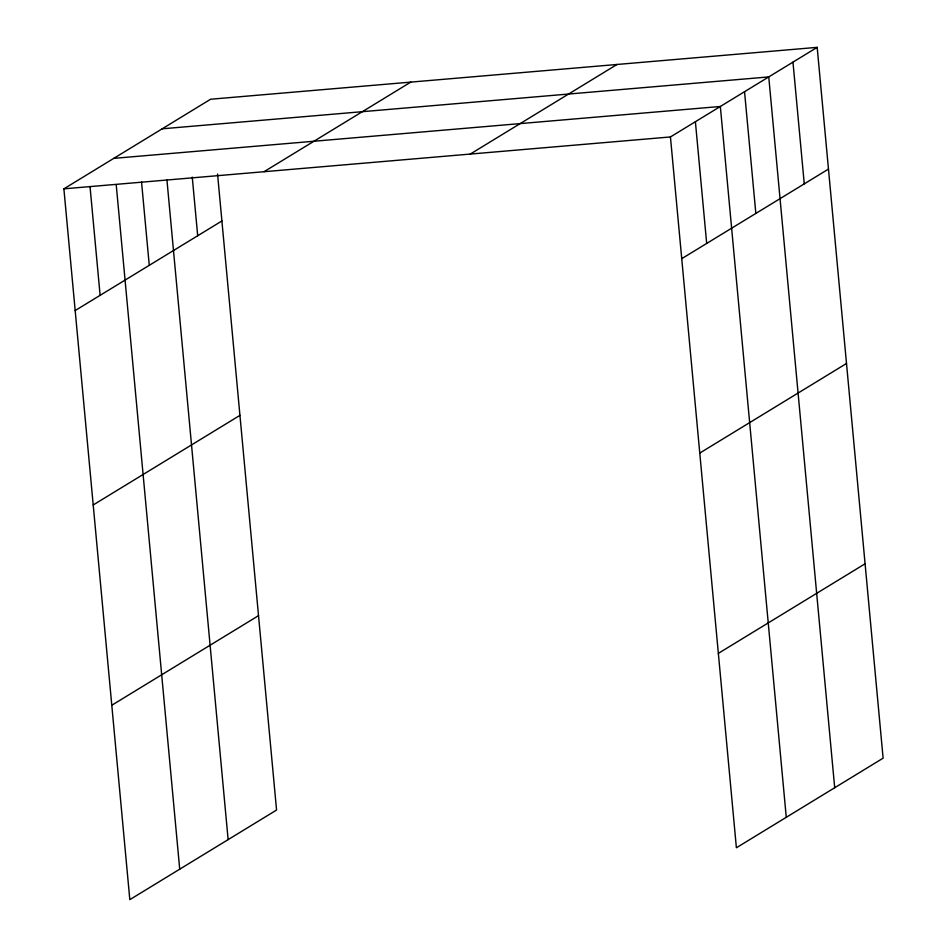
<?xml version="1.0" encoding="UTF-8"?>
<svg xmlns="http://www.w3.org/2000/svg" width="947" height="947" viewBox="0 0 947 947"><rect width="100%" height="100%" fill="white"/><g stroke="black" fill="none" stroke-linecap="round" stroke-linejoin="round"><path stroke-width="1.42" d="M217.55 174.035L276.56 810.052L129.822 899.65L63.887 188.832L210.613 99.234L817.178 47.35L883.113 758.168L736.387 847.766L670.44 136.948L817.178 47.35M264.047 171.703L410.785 82.105M75.18 310.557L221.906 220.971M470.28 154.065L617.006 64.467M93.208 504.964L239.934 415.366M681.733 258.685L828.471 169.087M111.793 705.255L258.519 615.657M699.774 453.08L846.5 363.482M718.359 653.371L865.085 563.773M162.197 128.804L768.751 76.92L834.698 787.738M113.77 158.362L720.336 106.478L786.27 817.308M63.887 188.832L670.44 136.948M792.97 62.135L804.263 183.872M744.543 91.705L755.836 213.43M695.394 121.713L706.687 243.45M192.253 177.077L197.698 235.744M166.956 180.131L228.132 839.622M141.517 181.717L149.271 265.314M116.221 184.76L179.717 869.192M90.048 186.796L100.122 295.334"/></g></svg>
